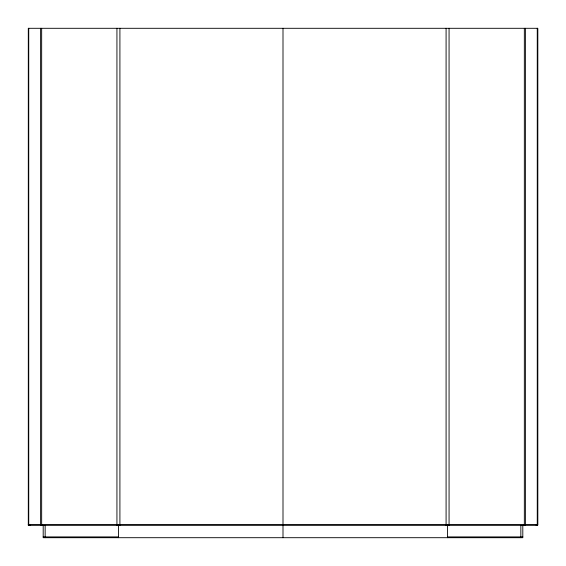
<?xml version="1.0" encoding="UTF-8"?>
<svg xmlns="http://www.w3.org/2000/svg" width="566" height="566" viewBox="0 0 566 566"><rect width="100%" height="100%" fill="white"/><g stroke="black" fill="none" stroke-linecap="round" stroke-linejoin="round"><path stroke-width="0.85" d="M524.335 524.576L524.335 525.354L524.335 28.3M537.7 524.965L537.7 28.3L28.3 28.3L28.3 525.354L537.7 525.354L537.7 28.3M447.579 524.965L447.579 537.573M537.7 524.576L28.3 524.576L28.3 524.965M43.193 536.915L118.421 536.915M447.579 536.915L522.807 536.915M537.261 28.3L537.261 525.354M536.214 524.965L536.214 525.354M525.389 28.3L525.389 525.354M522.807 525.354L522.807 537.7L43.193 537.7L43.193 525.354M520.847 525.354L520.847 537.7M449.064 28.3L449.064 525.354M446.086 28.3L446.086 525.354M283 28.3L283 537.7M119.914 28.3L119.914 525.354M118.421 524.965L118.421 537.7M116.936 28.3L116.936 525.354M45.153 525.354L45.153 537.7M41.665 28.3L41.665 525.354M40.611 28.3L40.611 525.354M28.739 28.3L28.739 525.354M447.579 537.438A14.27 14.27 0 0 1 447.579 537.7M29.793 525.354L29.786 524.965L29.786 525.354"/></g></svg>
